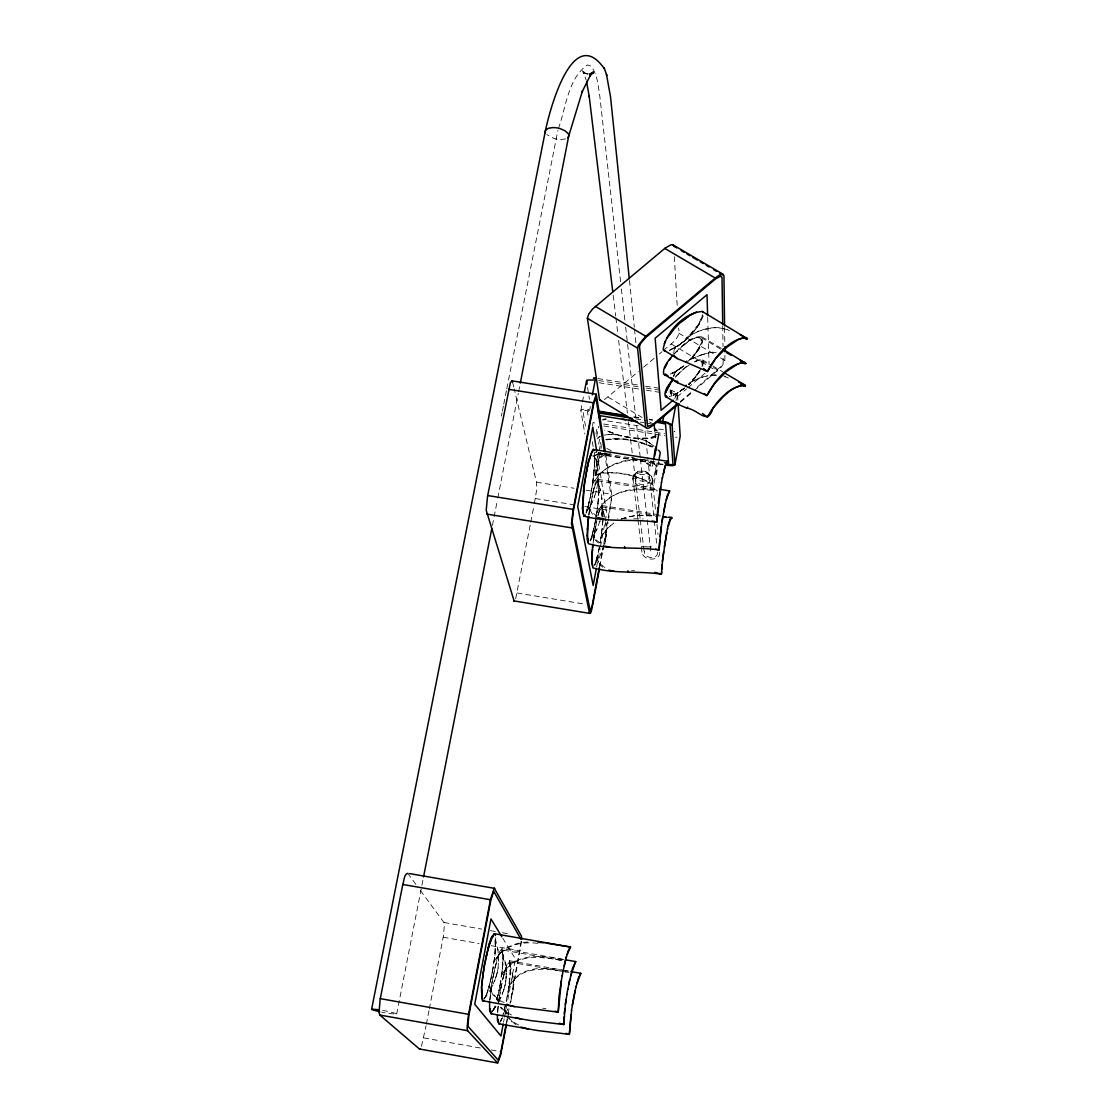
<?xml version="1.0" encoding="UTF-8"?>
<svg xmlns="http://www.w3.org/2000/svg" width="1119" height="1119" viewBox="0 0 1119 1119"><rect width="100%" height="100%" fill="white"/><g stroke="black" fill="none" stroke-linecap="round" stroke-linejoin="round"><path stroke-width="0.75" stroke-dasharray="5 3.75" d="M606.232 534.952L605.771 522.069M495.465 945.513L495.032 937.652L497.857 949.22M498.095 968.103L498.626 956.675M505.788 980.901L506.236 974.579M506.236 974.285L504.893 960.522L501.676 950.772L499.228 953.975L497.214 959.584M506.222 975.348L506.25 973.418M594.483 462.539L594.427 456.202M498.682 960.27L498.696 959.375M498.668 961.389L498.682 960.592M598.735 491.745L598.469 483.618L597.042 481.576L594.735 486.178L592.063 496.486M602.903 517.342L601.868 507.676L599.896 510.166L598.245 515.216M603.043 516.712L603.239 509.76L602.176 505.592L600.078 508.222L597.714 515.999M632.906 478.47L637.76 518.237M606.358 532.826L606.386 531.161M602.232 508.278L601.532 495.451L598.119 482.205M586.076 512.446C598.343 496.039 601.393 473.799 594.539 454.566M513.411 988.077L512.866 976.355M521.104 941.373L510.04 1003.421M724.93 355.352L724.832 361.549L721.112 367.396L694.801 390.153M489.395 986.133L489.451 985.07L492.472 994.287L500.081 1001.365M594.301 466.483L594.483 451.978M594.888 461.014L592.552 484.989M599.113 490.248L598.371 499.186M601.854 512.614L602.218 508.586M497.186 999.169L497.228 998.148L498.333 1002.974M598.078 479.422L598.119 478.694M602.19 509.173L602.274 507.564M497.703 1012.863L497.927 1010.317M598.064 479.771L597.98 480.96M510.488 1002.666L513.383 988.413M510.166 975.069L509.635 963.165L508.418 963.165L506.767 966.005M506.152 976.873L506.194 976.118M513.355 989.042L513.439 987.336M489.535 987.28C490.36 990.847 497.074 1000.582 504.123 1002.358M506.138 977.237L506.04 978.51M497.312 1000.288L497.382 999.505M504.781 1010.653L504.697 1008.583L506.361 1014.709M659.706 552.213C660.448 562.27 641.453 560.703 642.026 551.289M657.51 552.338C658.154 560.255 642.572 558.437 644.46 550.94M647.733 457.265L649.705 476.33C648.698 483.506 635.914 482.289 634.935 475.589L632.431 454.776M650.069 479.953C649.076 487.101 636.347 485.898 635.368 479.212C636.375 472.078 649.09 473.295 650.069 479.953L654.111 519.076M634.935 475.589L635.634 473.281L637.802 471.561M593.979 470.819L594.455 465.896M606.036 536.952L606.19 535.344M602.847 520.405L601.421 533.707M603.071 519.72L602.092 528.853M606.162 535.777L606.274 534.378M521.594 941.289L510.656 1002.12M489.674 1000.624L492.234 981.251M489.954 999.84L490.388 995.574M494.934 953.514L495.199 936.799M495.451 948.688L494.43 958.06M497.563 1011.226L498.431 1002.386M497.829 1010.457L498.263 1006.345M588.356 507.844L588.3 505.662L588.398 507.998L592.552 514.264M502.529 967.613L502.683 952.367M592.79 535.511L592.72 533.399C592.385 538.057 596.539 541.974 600.162 544.24M597.112 559.696L597.056 557.654C596.735 562.186 600.763 566.018 604.288 568.27L604.19 567.039L600.148 563.85L597.21 558.647M593.532 475.435L594.119 470.33M597.784 504.123L599.169 486.751L597.952 479.366L595.756 481.911L593.937 487.366L589.615 510.236M598.581 498.682L597.238 508.739M702.606 314.733L700.648 321.293L695.486 329.546M702.117 364.92L702.019 361.983L700.144 360.654L694.451 361.969M490.304 995.63L490.807 991.042M598.889 452.37C589.587 500.878 598.917 463.084 601.379 445.768M502.039 971.991L503.27 956.046L501.816 949.905L498.305 955.71L494.108 971.893M509.481 982.832L510.837 966.83L509.425 960.731L506.963 964.088L503.858 974.453M592.958 480.233L593.657 475.043M505.089 985.056L505.69 981.657M593.084 543.386L593.448 540.281M598.106 503.396L596.833 513.299M602.274 528.518L600.791 538.239M606.078 536.658L604.903 543.191M494.584 957.626L493.017 967.725M490.891 991.084L491.521 986.357M502.179 971.572L500.669 981.335M498.654 1000.764L500.766 987.504M498.738 1002.009L500.053 992.497M505.662 981.853L505.844 980.552M508.865 987.378L509.704 982.44M653.118 461.518C652.811 470.623 648.419 466.721 651.748 460.986M658.657 461.406L653.538 485.478L652.055 484.933L657.44 461.378M593.084 479.939L591.531 489.912M588.72 515.006L590.217 504.795M588.944 515.048L589.573 509.956M597.35 508.446L595.056 522.587M593.28 540.435L595.588 525.79M593.504 540.449L594.105 535.525M601.742 513.453L601.868 512.488M601.7 533.259L600.274 542.883M491.241 986.426L496.165 961.864L499.424 951.989L502.025 948.604L563.71 959.431M498.123 967.907L497.13 972.971M499.368 997.435L502.781 977.978M508.012 992.273L510.53 970.914L510.194 963.529L509.215 961.99L506.851 965.221L502.823 979.069M509.061 987.182L503.424 1013.31M592.399 484.891L589.937 499.661L586.132 513.229M601.239 516.237L601.616 514.222M596.049 518.237L596.693 513.229M594.147 535.791L594.86 530.812M601.588 514.418L601.742 513.425M600.078 542.743L600.889 538.043M653.524 485.506L647.775 481.002L632.375 475.547A32.129 8.91 10.6 0 0 613.744 472.568L602.092 472.68L594.86 475.393L602.973 473.057L614.163 472.945A30.842 8.546 10.6 0 1 632.039 475.813L643.775 479.617L652.041 484.961M596.273 475.351L597.14 470.036M499.829 986.063L503.298 962.2L503.41 952.311L502.025 948.604M500.962 981.097L499.088 991.028M590.706 494.556L591.629 489.8M590.37 505.452L593.909 488.346L597.154 480.708L657.482 490.276M508.292 992.035L506.487 1001.659M595.77 519.831L590.65 540.827M594.874 531.161L597.406 517.202M492.15 972.621L495.353 952.395L495.787 937.624M493.325 967.501L489.171 987.028M492.29 981.489L493.115 976.286M655.23 473.351C661.301 449.097 610.554 461.867 602.428 471.84M656.196 474.834C658.154 469.896 656.531 463.644 651.328 461.601M608.414 520.825L611.911 495.549L605.617 453.419M669.973 390.125A3.161 0.979 10.4 0 1 671.092 390.433L670.645 397.595M671.274 390.503L671.987 390.657A14.071 13.316 -16.9 0 0 671.092 390.349L670.435 394.21A3.161 0.979 10.4 0 0 668.63 393.762M676.659 400.196L677.401 394.783L668.77 391.608M503.536 1022.29L504.179 1018.863M504.501 1017.157L515.439 958.969L502.753 938.212M506.501 1022.262L507.788 1015.409M508.11 1013.702L509.718 1005.128M506.795 1022.654L507.439 1019.227M507.76 1017.521L509.369 1008.96M596.623 567.039L600.092 548.562M600.399 546.883L606.708 513.299L596.693 451.195M599.364 567.263L603.491 545.233M603.812 543.54L611.408 498.528L604.582 452.775M599.854 566.508L608.093 522.517M429.318 1008.89L443.446 935.918L444.411 924.504L443.935 922.49L420.157 890.151M534.364 503.592L536.393 491.423L536.547 482.443L514.194 388.88M590.203 406.435C591.098 412.813 583.167 406.938 580.831 410.505L584.859 433.976M592.497 425.626L593.126 422.283L597.35 424.647M595.937 434.074L597.476 425.975M490.835 990.665L490.975 989.895M596.749 436.494L598.665 426.367M598.637 444.117L599.91 437.431M599.211 450.677L600.819 442.215A26.856 7.763 10.6 0 0 601.225 444.9M580.831 410.505L583.992 393.79M421.443 1046.377L426.017 1025.941M426.353 1024.235L428.997 1010.597M515.663 598.805L530.462 523.832M530.784 522.153L534.043 505.284M589.741 510.544L589.923 509.565M501.396 416.128L502.067 412.715M502.403 410.995L503.424 405.861M503.76 404.141L505.103 397.301M505.438 395.58L506.459 390.447M506.795 388.741L557.891 130.377M396.685 1014.038L423.22 878.597M492.416 525.412L497.465 499.689M497.801 497.983L518.293 393.398M518.629 391.678L519.971 384.824M596.007 467.602C596.385 461.238 599.826 454.272 607.113 454.118L605.687 454.342M597.63 465.616L599.91 458.203L604.176 455.013M594.119 538.155L594.315 537.232M599.308 547.121L597.686 555.164M599.448 547.513L595.056 564.913M588.034 506.641L590.79 494.542M499.927 985.923L495.899 1003.016M500.934 988.021L504.921 969.907M594.259 526.895L595.126 522.573M595.672 526.685L597.098 519.887M491.185 977.377L492.248 972.467M493.157 976.635L496.179 962.648M506.012 1013.856L506.152 1013.143M598.413 562.284L598.595 561.388M593.42 456.58L597.434 454.636L607.505 453.768M503.76 990.077L504.949 985.671M498.053 995.7L498.99 990.637M504.851 986.119L505.145 984.762M605.351 541.218L604.666 544.1L604.847 543.4M593.378 530.868L594.203 526.839M490.234 981.964L491.283 977.335M589.839 498.92L586.244 512.026M505.424 1005.645L503.396 1014.178M496.99 973.53L496.668 974.733M496.962 1000.036L497.983 995.127M497.242 972.509L494.878 980.16M597.644 555.024L595.965 561.486M490.164 981.922L485.814 997.225M593.336 530.714L591.587 537.316M596.133 491.535L596.329 490.765M589.475 510.04L589.713 509.145M558.311 128.769C566.158 107.606 567.725 78.498 587.531 64.888L590.832 66.119C597.784 74.441 598.078 86.051 599.826 96.276L620.611 281.988M593.867 537.666L594.091 536.826M598.175 561.808L598.399 560.997M496.346 975.88L496.556 975.153M489.115 986.119L485.926 996.036M589.979 540.967L595.895 531.385L600.078 520.839M596.791 558.381L594.399 565.445M599.84 521.664L600.134 520.685M592.455 534.155L590.748 539.666M598.301 514.53L599.98 509.383L601.994 506.851L654.517 515.341M703.222 315.978L699.781 323.727L691.85 334.091M698.578 348.918L701.487 342.106L700.634 338.092C693.766 336.246 687.681 342.666 682.464 346.275M701.991 366.528L702.802 362.808L701.781 360.598L699.025 360.136L694.787 361.493M702.732 366.039L703.278 360.794L701.291 359.381L692.591 362.15M498.696 1001.841L503.662 990.343M502.431 1016.178L503.41 1013.129M510.754 1001.897L510.991 1001.127M503.41 991.14L503.97 989.378M486.975 993.364L488.052 990.077M495.493 978.524L495.759 977.698M495.885 977.321L496.123 976.607M594.371 565.207L599.714 556.744L603.435 548.1M603.141 548.953L603.463 548.044M673.33 376.362L675.82 371.424L674.743 372.865M674.309 374.333L673.848 376.362M586.258 511.691L587.111 509.369M594.035 497.801L594.385 496.878M674.044 350.149L673.96 354.108M502.361 1017.437L500.431 1022.067M594.441 496.696L594.762 495.857M484.093 998.847L490.36 989.7L494.78 980.412M493.871 1008.82L494.864 1005.953M493.759 1009.967L494.794 1007.254M502.123 994.637L502.459 993.77M502.557 993.518L502.851 992.721M494.43 981.321L495.199 979.349M633.648 475.295C628.542 486.597 651.664 491.451 652.489 479.771M676.072 394.727L677.037 393.426L675.093 397.581L675.484 400.182M675.009 347.911L674.589 348.582L675.596 347.212L673.078 353.017M699.179 323.573L702.117 315.18M699.585 347.016L691.892 357.576M601.001 554.115L601.798 552.352M594.427 565.095L595.168 563.486M505.187 1013.968L508.04 1008.583M500.585 1020.878L501.494 1018.682M596.763 529.553L597.21 528.63M596.343 530.476L596.805 529.497M507.536 1009.646L507.956 1008.765M500.095 999.141L501.018 997.211M492.961 1010.415L492.136 1011.604L493.885 1008.513M491.856 986.916L492.878 984.874M484.933 998.008L485.94 995.714M591.601 503.2L592.049 502.319M591.07 504.291L591.531 503.354M699.781 370.599L695.808 376.991M634.039 474.638L638.767 471.183M700.158 321.629L697.151 327.056M633.508 475.561L634.165 474.386M696.857 351.842L702.005 341.687L701.137 337.588C691.304 335.994 683.387 345.757 676.659 351.66M700.928 368.85L695.472 376.921L688.311 384.404M492.808 1010.737L496.598 1005.352M674.827 372.767L675.303 372.054M698.662 324.3L686.465 338.749M698.774 348.834L695.025 354.527M699.025 371.676L692.731 379.887M700.102 371.102L692.465 381.103M496.025 1006.219L494.094 1008.988M502.347 1018.332L500.487 1020.878M484.037 999.253L484.975 997.644M485.464 997.057L486.919 995.057M595.056 480.065L592.524 484.051L598.539 475.477M598.287 475.785L598.959 474.904M599.266 508.572L596.805 512.418L603.043 503.592M697.193 326.916L693.696 331.909M603.393 533.525L601.001 537.246L607.058 528.714M696.899 351.632L686.437 363.129M496.654 957.556L494.038 961.669L500.165 953.248M504.193 971.488C495.339 984.524 509.593 961.669 516.908 960.689C531.581 953.654 548.408 957.123 563.71 959.529M511.425 982.748C502.823 995.378 516.698 973.208 523.776 972.313C535.428 966.704 548.883 968.131 561.234 970.047M691.696 358.681C696.144 352.555 703.557 346.065 702.676 337.812L701.893 336.819C690.311 335.448 681.275 347.114 673.526 354.303M676.533 394.028L674.631 399.049L686.506 388.922M499.843 953.822C507.103 945.583 518.419 942.03 529.189 942.002M694.927 329.909L680.548 343.729M507.285 967.907C521.93 953.206 544.757 957.374 562.997 960.648L501.816 949.905M695.165 354.485L689.752 360.542M514.432 979.279C527.371 966.312 547.485 968.564 563.864 971.684M695.934 376.851L688.717 384.628M686.828 339.071L692.759 333.014M689.989 336.078L691.92 334.008M673.918 354.373L679.583 348.582M675.75 376.11L686.716 366.067M675.247 377.327L680.73 371.522M677.876 374.515L683.667 368.934M689.024 384.6L690.801 382.88M688.535 384.39L690.395 382.586M597.28 438.956L599.924 436.578M598.777 475.127C609.589 463.028 626.458 458.636 642.222 459.531M602.861 503.816C616.205 488.863 638.04 487.269 656.671 489.954M683.681 341.854L687.947 338.064M606.89 528.951L613.534 523.049M606.414 500.669C620.234 488.178 640.348 488.821 657.622 490.919M610.331 525.916L613.352 523.398M669.246 350.737L677.443 346.554L685.849 339.924M663.315 350.625C669.246 344.722 681.625 338.581 678.52 327.979M687.835 387.803L705.194 373.159M680.254 401.497L692.115 391.482M697.389 387.034L720.748 366.724L723.168 362.598L723.126 355.129M680.31 402.364L693.486 391.258M604.4 399.665L638.306 371.634M643.579 367.214L654.097 358.36M659.371 353.94L662 351.73M677.806 370.039L683.541 365.689M680.73 368.109L683.695 365.745M683.709 366.151L674.729 372.557L669.61 374.907M683.541 369.27L686.618 366.57M684.576 387.789L676.31 393.72L669.526 396.63M683.765 388.615L678.995 392.182M684.744 388.223L670.966 396.867M680.632 343.841L683.667 341.421M683.429 341.868L682.408 342.624M500.333 953.248C510.25 943.835 524.741 941.652 537.861 943.359M597.868 437.529L600.427 436.186M680.939 368.081L670.155 374.152M684.185 388.643L673.764 395.217M677.834 370.179L683.136 366.5M686.437 366.962L689.262 364.934M677.666 345.953L682.758 342.386M680.408 344.051L669.791 349.953M677.275 370.445L670.267 373.942M676.533 346.512L669.917 349.729M678.45 392.489L676.31 393.72M592.469 456.006L599.364 453.727L606.904 453.363M655.622 435.837L648.978 438.019L637.872 438.228A30.898 9.148 10.6 0 1 620.332 435.431M656.391 435.99L649.607 438.214L638.278 438.424A31.528 9.33 10.6 0 1 620.374 435.571L605.463 430.186M698.732 331.252L690.073 335.392L698.298 331.238L712.817 327.671L719.671 327.699L730.595 330.427M699.109 378.194L690.843 382.097L698.69 378.208L707.977 375.634M621.185 518.81L636.403 515.132L654.419 515.397M702.592 354.499L707.488 353.17M655.846 437.263L650.489 438.606L638.683 438.816A32.843 9.721 10.6 0 1 620.052 435.837L604.512 430.242M702.103 329.993C710.901 326.832 720.832 326.93 729.462 330.595M701.879 354.583C667.973 369.578 709.348 349.1 716.3 352.485M620.975 519.286C632.375 514.586 645.006 515.258 657.007 516.502M702.312 377.047L712.537 374.963L717.908 375.047M597.378 461.322L598.581 460.958M565.627 138.854L561.081 139.539A12.617 6.168 12.9 0 1 553.863 138.448L546.813 134.602M669.694 396.406L671.624 395.93M638.613 471.211L644.53 471.183M646.6 546.911L653.412 546.883M615.38 434.745L617.282 434.718L615.17 434.718M605.575 439.333L620.122 438.578A32.045 9.26 10.6 0 1 638.697 441.543L652.978 446.579M606.582 439.697L620.527 439.152A30.157 8.714 10.6 0 1 637.998 441.935L652.419 447.138M606.848 439.865L609.575 439.347M711.152 352.639L716.258 352.611M711.558 375.159L718.454 375.243M609.226 434.466L603.575 435.207M606.162 454.286L610.498 453.685M677.079 437.235L675.568 437.221M612.666 438.872L620.541 438.97A30.772 8.896 10.6 0 1 638.362 441.809L653.09 447.124M626.528 518.684L617.604 518.796M611.198 434.69L616.079 434.592M631.55 570.662L634.571 570.69M633.76 518.74L643.187 518.936M641.369 546.659L647.467 546.813M608.484 434.606L611.869 434.536M588.846 411.47L587.461 411.498L588.482 418.268M588.328 73.798L584.845 73.281M542.673 1008.233L545.89 1008.513M655.972 515.537L660.644 515.971M663.861 516.418L667.092 516.866M589.643 410.239L582.873 410.659L585.992 429.262M663.245 517.258L666.602 517.775M597.84 378.53L638.627 385.132M645.397 386.209L660.49 388.433M598.623 380.516L639.411 386.964M646.209 388.041L663.189 390.727M599.029 382.74L639.62 389.16M646.39 390.223L663.301 392.909M633.844 416.772L642.348 418.128M649.16 419.205L652.559 419.751M633.9 417.275L642.404 418.618M649.202 419.709L652.615 420.24M635.732 418.884L647.607 420.772M640.432 422.101L643.859 422.646M645.579 422.912L650.726 423.737M607.659 420.954L638.166 425.807M658.518 429.053L663.595 429.864M603.589 424.003L664.63 433.738M603.812 426.003L664.854 435.739M598.217 452.747L659.413 462.539M662.966 464.315L594.581 453.279M663.007 464.763L594.497 453.713M562.815 970.313L569.165 971.32M565.403 971.921L568.83 972.495M635.424 478.414L633.004 478.023C635.774 470.33 648.321 471.449 651.957 477.939M597.952 479.366L657.678 488.975M536.491 482.177L574.145 488.248M586.132 490.192L611.813 494.332M602.176 505.592L659.79 514.908M664.672 516.992L669.763 517.803M535.344 498.542L572.83 504.599M584.761 506.529L610.317 510.67M624.696 436.424L629.144 437.235M517.104 592.986L583.992 604.008M596.525 452.468L594.679 452.048M443.935 922.49L481.799 929.12M490.416 930.63L495.577 931.54M502.459 932.742L511.075 934.253M443.194 937.232L479.17 943.555M491.171 945.653L520.293 950.772M509.425 960.731L563.794 970.299M565.487 970.593L568.886 971.194M509.215 961.99L568.466 972.411M423.709 1037.886L481.086 1048.139M491.199 1049.944L501.326 1051.748M670.043 389.958L674.603 391.762L677.513 394.979M723.587 375.914L725.532 376.404M631.424 457.265L634.333 458.063M645.831 440.69L654.181 446.215M646.978 441.236L638.977 438.452L642.852 439.823M644.39 471.155L648.223 472.945L650.978 475.743M583.181 72.707L588.048 74.386M724.804 376.697L728.413 378.012M639.061 459.21L648.712 463.784L651.971 466.917M638.362 459.377L645.103 462.273L650.447 466.357M612.261 432.983L605.715 430.144M645.467 471.519L648.796 473.938L649.705 476.33M511.509 1014.989L504.963 1011.282L501.186 1007.338M611.226 450.733L605.813 447.894M518.587 1024.99L512.222 1021.367L508.544 1017.521M588.454 506.711L591.573 512.11L596.581 515.733M586.398 73.812L581.279 69.868L584.202 73.63L583.461 72.371L586.244 80.302M604.19 567.039L604.889 567.403M674.156 431.374L674.827 431.738A13.442 12.896 6.3 0 0 674.281 431.528M648.754 442.131L653.272 445.782M701.893 336.819L721.279 348.289M701.137 337.588L720.524 349.058M678.813 333.196L714.565 354.373M720.524 357.912L725 360.556M702.508 359.856L711.25 365.046M712.719 365.913L722.916 371.956M701.781 360.598L707.6 364.067M713.432 367.522L720.72 371.844M671.204 343.981L717.181 371.256M608.051 397.063L642.124 417.485M649.538 421.933L653.972 424.591M508.907 1014.849L504.403 1011.856L500.179 1007.086M516.055 1024.836L508.558 1018.542M600.05 542.967L595.909 539.736L592.902 534.546M601.994 506.851L603.099 513.495M407.75 873.282L416.016 884.528M597.756 480.652L598.931 487.73M651.426 476.456L652.363 479.002M650.81 475.477L651.594 476.75M506.445 1013.856L504.837 1009.758M652.139 478.079L655.594 510.698M602.33 508.292L604.903 517.258M510.04 964.326L513.006 977.293M603.91 513.285L604.68 516.293M596.077 460.049L596.329 461.07M595.784 458.832L596.049 459.895M600.022 488.388L600.553 490.5M512.572 382.097L513.789 387.188M677.554 395.105L678.016 402.043M592.343 441.683L593.168 446.705M587.573 387.552L588.65 394.294M588.916 395.972L589.461 399.343M505.27 962.564L505.438 963.585M505.466 963.823L505.606 964.788M497.689 948.157L498.668 957.57M497.885 949.485L498.053 950.465M512.712 975.209L512.852 976.202M637.97 519.929L641.117 545.457M641.327 547.163L641.956 552.268M613.184 295.248L615.702 316.062M615.912 317.796L617.786 333.392M618.625 340.33L627.409 413.163M628.458 421.835L632.221 453.041M635.368 479.212L640.096 518.349M640.292 520.055L644.194 552.38M496.668 997.938L496.822 999.183M504.263 1010.667L504.403 1011.856M511.551 1020.766L511.691 1021.913M621.381 288.926L624.878 320.174M625.661 327.112L627.409 342.736M627.605 344.47L635.76 417.359M636.725 426.045L640.222 457.279M640.418 459.014L650.908 552.73M605.897 523.035L606.008 524M606.008 524.098L606.106 524.993M601.798 497.437L601.91 498.431M601.924 498.57L602.022 499.494M597.63 468.218L597.742 469.239M597.756 469.407L597.854 470.358M629.479 280.449L634.319 327.252M634.487 328.986L636.096 344.596M645.048 431.263L647.551 455.531M654.293 520.769L656.923 546.282M656.965 524.293L657.986 534.504M654.951 432.773L655.58 439.571M595.84 515.369L595.951 516.698M671.092 390.363L671.582 397.259M674.323 256.643L677.289 307.096M513.369 981.027L513.411 981.95M513.411 982.174L513.453 983.028M506.11 969.586L506.166 970.551M506.166 970.788L506.208 971.67M498.556 955.43L498.598 956.409M598.064 473.197L598.106 474.148M598.106 474.372L598.133 475.211M594.581 455.405L594.679 458.356M707.684 317.39L709.054 364.542M722.706 325.727L723.014 346.47M724.594 327.643L724.804 344.96M382.698 1010.373A13.54 1.119 10.8 0 1 386.628 1011.114L395.567 1013.366A11.33 0.937 10.8 0 1 396.448 1014.15L389.37 1013.534A13.554 1.119 10.8 0 1 381.705 1012.177"/><path stroke-width="1.5" d="M497.368 1014.975L497.479 1020.668L498.864 1023.815L537.316 1030.473L569.375 1034.362L570.956 1014.779M582.677 507.62L584.23 485.786M587.363 535.805L587.951 524.307M583.642 490.807L582.412 508.655L583.824 516.055C607.729 522.825 632.473 518.503 656.671 522.237L657.888 507.69M591.937 560.395L592.217 553.415M592.049 557.038L592.035 562.969M587.559 528.616L587.237 539.638L588.426 543.722C611.575 550.226 635.55 546.408 658.993 549.975L659.762 540.351M661.651 571.781L661.413 574.173C638.655 570.718 615.394 574.117 592.93 567.879L591.699 561.388L592.706 545.289M521.706 939.289L521.468 936.183L494.22 888.15L490.43 899.732L468.441 1015.087L467.085 1027.801L467.602 1030.683L497.717 1063.05L500.669 1054.979L506.473 1024.361M582.691 504.123L582.859 500.095M564.186 1016.765L563.892 1024.57L564.913 1008.834M666.406 465.308L672.519 465.714L674.967 464.819L672.085 424.898L667.386 422.395L657.678 420.562M481.729 986.496L481.729 996.316M674.967 464.721L680.198 436.158L678.114 403.749M489.604 1001.925L489.632 1010.443L491.115 1013.758L530.798 1020.598L563.822 1024.556L559.374 1023.242M587.321 529.329L588.328 519.706M592.147 553.513L592.524 549.373M481.841 985.042L482.583 977.377M481.939 984.93L482.177 982.076M661.609 569.487L663.651 551.709M662.098 564.941L661.413 574.173L654.965 572.396M587.657 524.867L588.51 516.684M592.608 547.904L592.902 544.939M564.228 1013.828L566.172 999.421M583.433 491.143L584.761 480.611M659.986 536.602L662.77 516.53M662.336 561.36L666.728 532.686M588.384 519.789L588.706 516.488M484.051 967.236L481.436 987.308L482.345 1000.694L514.46 1006.61L558.227 1012.135L561.36 980.859M658.252 503.228L660.546 487.408M661.343 526.615L659.049 549.988L655.692 549.079M482.681 977.419L483.254 972.369M584.286 485.982L585.741 476.037M565.277 1004.68L566.969 994.455M571.627 1010.107L569.375 1034.362L566.018 1033.383M483.324 972.523L483.856 969.166M584.929 480.694L588.44 461.182L592.972 449.432L667.665 461.294L668.029 462.091L667.721 463.224L664.686 462.776M571.459 1010.331L576.033 986.426M662.056 521.692L665.413 502.739M664.336 546.953L667.581 528.574M562.158 975.488L559.01 996.386L558.227 1012.135M566.829 994.455L567.739 989.28M661.441 482.317L656.741 522.251L652.209 521.006M572.257 1005.31L575.054 990.735M483.856 967.236L489.325 943.191L491.563 937.079L494.304 933.68L570.48 947.024L567.235 954.381M484.121 967.487L487.059 952.367M585.713 475.645L586.58 470.777M653.552 459.951L655.258 448.691M654.699 456.048L658.811 433.78M662.784 421.373L663.693 416.408M658.979 459.727L660.21 453.013A26.856 7.777 10.6 0 0 658.518 450.146M672.099 425.024L675.75 405.162M605.365 451.712L596.273 394.224L593.462 402.798L573.068 510.096L571.515 523.566L589.503 613.366C591.503 614.555 591.867 607.155 592.566 605.421L599.546 568.2M503.214 1023.997L500.962 1035.984L474.722 1004.275L490.961 918.951L501.844 936.729M506.18 1023.983L500.613 1053.427L498.221 1060.169L467.868 1026.193L468.861 1015.367L490.793 900.347L493.731 891.353L521.034 939.428M596.315 568.718L593.168 585.503L577.726 506.487L592.804 427.038L596.693 451.195M599.364 567.263L592.105 605.938L590.3 611.198L572.117 521.972L573.334 511.089L593.657 404.085L595.854 397.427L604.33 451.083M592.399 394.867L595.224 379.984L586.971 380.11L587.041 384.195M596.273 394.224L511.789 380.838L510.376 382.726L487.548 496.249L486.206 510.278L514.264 601.449M584.3 392.363L586.496 380.824M663.665 512.068L667.106 495.941L669.624 490.891L666.211 500.011M407.75 873.282C404.001 873.925 404.071 881.254 402.812 884.472L380.138 999.393L379.047 1012.569L379.803 1015.045L419.415 1048.979L420.24 1048.699M562.27 975.712L563.165 970.271M661.483 482.821L662.364 477.533M567.837 989.476L569.725 979.405M423.555 876.876L491.745 528.839M520.307 383.104L568.676 136.224L582.453 90.933L581.992 92.108L590.454 75.071L589.671 76.232L593.504 71.91L589.811 74.511L593.308 72.959L590.063 73.728M371.62 1009.254L545.373 130.937C549.261 112.124 572.201 22.114 604.498 68.958M586.594 471.267L587.503 466.203M568.774 984.622L572.704 967.697L575.712 961.543L570.718 975.754M662.364 478.233L665.05 466.245L667.665 461.294M563.235 970.691L565.277 960.745M486.01 957.57L489.297 944.17L493.311 935.33M587.503 466.791L588.454 462.063M564.242 965.935L566.326 956.703M667.553 529.371C667.078 527.692 671.47 513.523 671.638 518.545M685.947 362.15L677.401 358.639L663.133 349.674C665.567 332.077 684.436 312.565 702.298 311.474L747.38 338.749L743.1 337.868L738.764 339.225L727.168 347.002L715.601 358.737L707.432 371.536L685.947 362.15L686.744 361.101M663.259 474.078C664.476 471.533 664.77 462.539 667.721 463.224M722.776 349.17L745.883 363.465L741.701 362.71L737.463 364.109L726.147 371.76L714.859 383.188L706.9 395.539L685.933 386.279L686.199 385.16M738.596 382.041L745.464 385.817L744.037 385.663C730.875 385.817 721.182 399.091 712.971 408.183C707.712 426.269 698.62 409.526 686.926 408.169L687.681 407.176M576.005 987.182L578.789 976.733M579.39 976.034L580.817 973.306L576.942 983.503M588.426 462.734L591.238 453.125M668.365 525.888L670.477 519.09L671.694 518.545M665.693 392.531L670.701 382.964M665.931 392.377L666.49 390.419M488.15 948.66L491.353 939.135M566.27 957.668L568.27 950.521L570.48 947.024M589.363 459.196L591.154 453.978M664.28 343.561L665.357 341.071M664.784 368.179L667.302 363.129M667.288 388.209L670.561 382.922M666.868 338.316L672.785 330.301M668.938 335.448L672.855 330.469M669.176 360.304L670.771 358.43M672.253 380.138C669.092 384.796 663.917 390.055 665.148 396.14L678.771 404.658L686.926 408.169M671.288 381.971L672.743 380.068L671.414 382.041M492.318 937.302L493.185 936.225M585.279 514.964L583.824 516.055M672.645 355.338C668.672 360.724 662.434 366.808 663.651 374.04L677.582 382.768L685.933 386.279M567.669 137.749L568.312 137.022A10.742 5.245 12.9 0 0 568.046 133.497L565.011 130.783L560.213 128.671A12.603 6.155 12.9 0 0 552.94 127.58L548.38 128.279L545.722 130.126A10.742 5.245 12.9 0 0 545.526 132.727M673.694 329.462L676.463 326.244M592.063 451.558L592.804 450.775M591.965 452.44L592.678 451.67M676.463 326.482L679.457 323.321M680.394 322.734L688.395 316.453M724.566 325.909L723.951 275.68C722.44 271.875 717.223 276.645 715.251 278.058L645.355 336.707L638.306 345.309L637.578 348.163L645.677 427.458C647.719 430.311 651.943 425.891 653.972 424.591L678.995 403.483M723.35 274.421L673.037 244.893L670.98 244.781L665.232 248.04L592.748 308.858L588.902 313.768L587.377 318.062L599.546 399.805L601.407 400.84M673.148 400.182L661.133 410.323L655.133 338.246L707.012 294.703L707.628 315.656M677.624 403.721L652.937 424.507L647.649 426.465L639.508 346.54L640.404 343.701L645.901 337.351L715.628 278.855L720.72 276.155L722.021 277.288L722.692 323.992M682.534 320.607L691.542 314.243M498.864 1023.815L499.592 1023.312M491.115 1013.758L491.884 1013.268M483.03 1001.043L483.842 1000.568M691.22 314.733L693.836 313.432M694.2 312.914L696.591 312.033M602.945 419.709L605.911 419.135M594.371 378.32L594.357 378.25A14.029 13.428 2.4 0 0 593.434 378.222L594.343 378.32A3.147 0.979 10.9 0 1 596.105 378.446L596.357 378.46M538.099 942.296L544.1 942.799M668.7 517.09L671.932 517.538M378.907 1009.744L371.844 1009.142A11.33 0.937 10.8 0 0 372.781 1009.939L379.817 1011.772M666.211 463.63L668.602 463.742L665.511 423.989L656.098 422.115M666.364 464.861L673.009 464.483L670.043 424.605L666.392 422.66L657.72 421.052M546.254 943.107L570.522 947.052M508.586 389.314L593.462 402.798M598.078 411.093L625.325 415.429M599.854 411.862L627.088 416.184M598.399 412.953L632.333 418.338M636.991 421.555L599.211 415.541L599.742 418.968M659.385 489.255L669.624 490.891M487.688 495.535L573.194 509.397M486.639 514.055L571.697 527.874M513.565 600.833L589.503 613.366M565.431 959.808L575.739 961.571M570.816 971.6L580.747 973.292M409.456 873.575L494.724 888.388M402.812 884.472L490.43 899.732M380.278 998.638L468.581 1014.332M379.803 1015.045L467.602 1030.683M419.415 1048.979L497.549 1062.966M511.789 380.838L512.572 382.097M606.288 519.706L597.882 517.482M610.177 547.275L604.736 546.086M614.023 571.319L608.722 570.117M514.46 1006.61L506.781 1004.582M521.51 1019.143L515.635 1017.605M528.308 1029.046L521.076 1027.088M555.094 1011.212L558.157 1012.122M665.973 397.021L667.246 397.427M664.49 374.963L665.791 375.424M666.49 374.641L665.232 374.208L668.043 375.872M745.464 385.817L744.778 384.922C728.217 386.545 714.901 403.232 707.404 417.289L702.494 413.429M663.987 350.681L665.329 351.184M745.156 362.416C728.147 363.759 714.468 381.117 706.9 395.539L704.355 393.552M746.639 337.63C729.168 338.637 715.069 356.751 707.432 371.536L703.557 368.501M740.149 334.735L747.38 338.749M740.232 360.304L745.883 363.465M743.715 337.63L746.401 339.169M741.016 361.633L744.932 363.885M740.736 384.111L744.555 386.335M673.708 246.194L676.659 247.928M681.093 250.53L684.045 252.265M687.01 253.999L689.961 255.733M692.913 257.468L697.347 260.07M700.298 261.804L703.264 263.538M706.215 265.273L709.166 267.007M713.6 269.609L716.552 271.344M719.517 273.078L722.468 274.812M664.784 248.418L715.251 278.058M726.497 352.583L730.973 355.241M741.407 361.423L744.401 363.185M724.371 372.823L744.778 384.922M595.392 306.382L645.817 336.315M587.405 318.314L637.578 348.163M670.854 377.551L673.652 379.215M599.546 399.805L645.677 427.458M677.303 358.57L673.582 355.227M676.827 381.006L677.862 381.719M677.471 382.684L675.219 381.033M678.66 404.574L676.449 402.924M673.037 244.893L673.624 245.718M494.304 933.68L495.465 935.526M655.105 429.206L657.063 430.787M665.917 395.441L666.7 396.28M702.298 311.474L703.11 312.537M593.629 449.432L594.175 450.272M482.177 997.84L482.681 998.959M482.079 998.218L482.597 999.351M490.793 1011.758L490.024 1008.932M490.709 1012.149L489.912 1009.254M498.57 1021.913L497.843 1019.213M498.487 1022.276L497.745 1019.521M624.5 546.548L625.129 548.044M627.913 570.732L628.528 572.187M606.428 74.218L610.512 96.71L629.298 278.715M604.008 67.644L606.89 75.491M592.636 566.13L592.105 562.675M588.174 541.512L587.545 538.211M588.118 541.876L587.433 535.553M583.475 514.083L582.887 510.18M586.594 81.743L589.321 97.003L589.14 95.842L612.764 291.779M583.069 512.656L582.761 507.369M654.167 424.283L654.797 431.081M656.196 446.369L656.517 449.768M724.818 346.694L724.888 351.898M481.66 990.161L481.66 993.392M622.444 419.261A32.759 9.679 10.6 0 1 625.633 419.681M628.85 420.184A32.759 9.679 10.6 0 1 632.067 420.8M633.662 421.136A32.759 9.679 10.6 0 1 636.795 421.877"/></g></svg>
